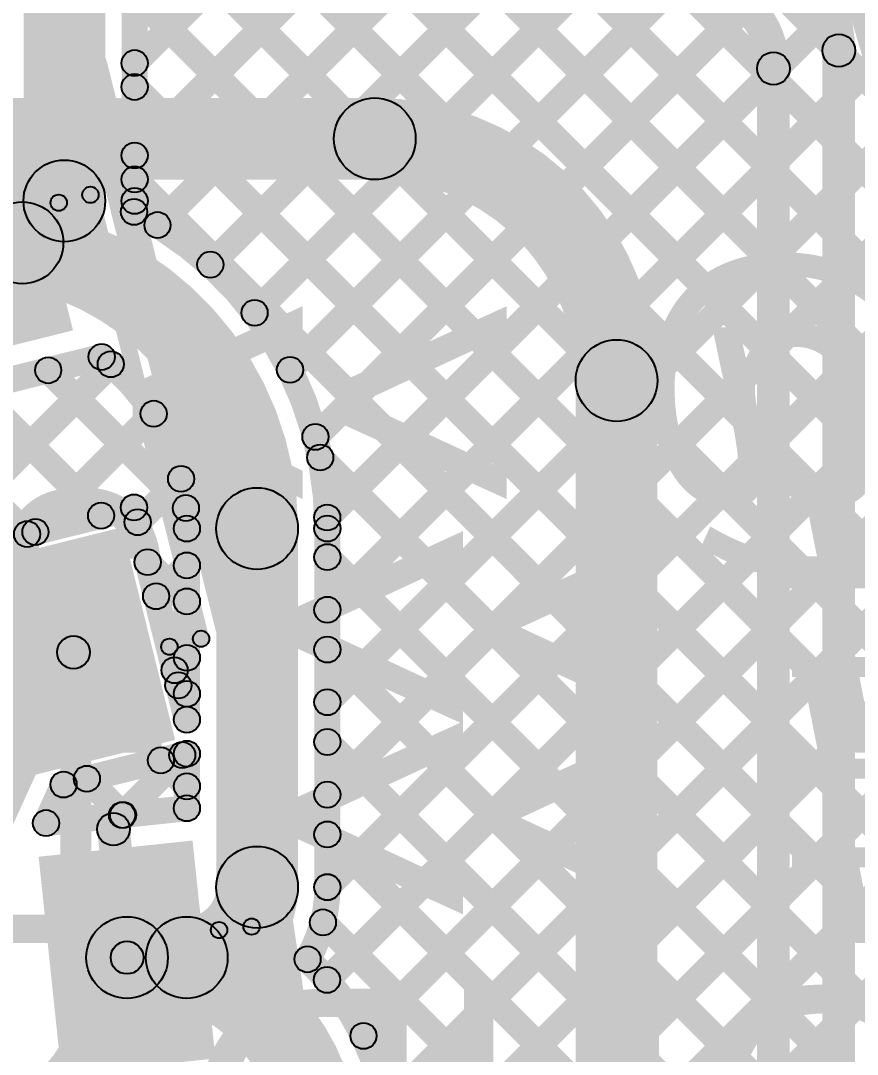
# Model space of a CAD drawing. Header units: millimetres. Extents: x -2.17 to 2.17, y -2.17 to 2.17.
# Drawn here: x 1.7396 to 1.9957, y 0.2333 to 0.5495 of the extents above; entities that cross this region are included whole.
import ezdxf

# ---------------------------------------------------------------- set-up
doc = ezdxf.new("R2010")
doc.units = ezdxf.units.MM
doc.header["$MEASUREMENT"] = 0
for name, color, linetype in [('BottomLayer', 5, 'Continuous'), ('BottomOverlay', 54, 'Continuous'), ('Mechanical2', 216, 'Continuous'), ('TopLayer', 1, 'Continuous'), ('TopOverlay', 2, 'Continuous'), ('TopPaste', 8, 'Continuous'), ('TopSolder', 216, 'Continuous')]:
    doc.layers.add(name, color=color, linetype=linetype)

# ---------------------------------------------------------------- blocks, each defined once
blk = doc.blocks.new('WS2812B_M____152')
at = {"layer": 'TopLayer'}
for points in [[(-0.09409, 0.05079), (-0.03504, 0.05079), (-0.03504, 0.01142), (-0.09409, 0.01142)], [(0.03504, 0.05079), (0.09409, 0.05079), (0.09409, 0.01142), (0.03504, 0.01142)], [(-0.09409, -0.01142), (-0.03504, -0.01142), (-0.03504, -0.05079), (-0.09409, -0.05079)], [(0.03504, -0.01142), (0.09409, -0.01142), (0.09409, -0.05079), (0.03504, -0.05079)]]:
    blk.add_hatch(color=1, dxfattribs=at).paths.add_polyline_path(points)
at = {"layer": 'TopOverlay'}
h = blk.add_hatch(color=2, dxfattribs=at)
edge = h.paths.add_edge_path()
edge.add_arc((-0.07, 0.07), 0.0025, 0, 360)
h = blk.add_hatch(color=2, dxfattribs=at)
edge = h.paths.add_edge_path()
edge.add_arc((-0.07, 0.07), 0.0025, 0, 360)
for points in [[(-0.0725, 0.07), (-0.0675, 0.07), (-0.0675, 0.06), (-0.0725, 0.06)], [(0.07, 0.0725), (0.07, 0.0675), (-0.07, 0.0675), (-0.07, 0.0725)], [(0.0675, 0.07), (0.0725, 0.07), (0.0725, 0.06), (0.0675, 0.06)], [(-0.0725, -0.06), (-0.0675, -0.06), (-0.0675, -0.07), (-0.0725, -0.07)], [(0.0675, -0.06), (0.0725, -0.06), (0.0725, -0.07), (0.0675, -0.07)], [(0.07, -0.0675), (0.07, -0.0725), (-0.07, -0.0725), (-0.07, -0.0675)]]:
    blk.add_hatch(color=2, dxfattribs=at).paths.add_polyline_path(points)
h = blk.add_hatch(color=2, dxfattribs=at)
edge = h.paths.add_edge_path()
edge.add_arc((0.07, 0.07), 0.0025, 0, 360)
h = blk.add_hatch(color=2, dxfattribs=at)
edge = h.paths.add_edge_path()
edge.add_arc((0.07, 0.07), 0.0025, 0, 360)
h = blk.add_hatch(color=2, dxfattribs=at)
edge = h.paths.add_edge_path()
edge.add_arc((-0.091, 0.061), 0.0025, 0, 360)
h = blk.add_hatch(color=2, dxfattribs=at)
edge = h.paths.add_edge_path()
edge.add_arc((-0.085, 0.061), 0.0025, 0, 360)
h = blk.add_hatch(color=2, dxfattribs=at)
edge = h.paths.add_edge_path()
edge.add_arc((-0.07, 0.06), 0.0025, 0, 360)
h = blk.add_hatch(color=2, dxfattribs=at)
edge = h.paths.add_edge_path()
edge.add_arc((0.07, 0.06), 0.0025, 0, 360)
h = blk.add_hatch(color=2, dxfattribs=at)
edge = h.paths.add_edge_path()
edge.add_arc((-0.07, -0.06), 0.0025, 0, 360)
h = blk.add_hatch(color=2, dxfattribs=at)
edge = h.paths.add_edge_path()
edge.add_arc((0.07, -0.06), 0.0025, 0, 360)
h = blk.add_hatch(color=2, dxfattribs=at)
edge = h.paths.add_edge_path()
edge.add_arc((-0.07, -0.07), 0.0025, 0, 360)
h = blk.add_hatch(color=2, dxfattribs=at)
edge = h.paths.add_edge_path()
edge.add_arc((-0.07, -0.07), 0.0025, 0, 360)
h = blk.add_hatch(color=2, dxfattribs=at)
edge = h.paths.add_edge_path()
edge.add_arc((0.07, -0.07), 0.0025, 0, 360)
h = blk.add_hatch(color=2, dxfattribs=at)
edge = h.paths.add_edge_path()
edge.add_arc((0.07, -0.07), 0.0025, 0, 360)
at = {"layer": 'TopPaste'}
for points in [[(-0.09409, 0.05079), (-0.03504, 0.05079), (-0.03504, 0.01142), (-0.09409, 0.01142)], [(0.03504, 0.05079), (0.09409, 0.05079), (0.09409, 0.01142), (0.03504, 0.01142)], [(-0.09409, -0.01142), (-0.03504, -0.01142), (-0.03504, -0.05079), (-0.09409, -0.05079)], [(0.03504, -0.01142), (0.09409, -0.01142), (0.09409, -0.05079), (0.03504, -0.05079)]]:
    blk.add_hatch(color=8, dxfattribs=at).paths.add_polyline_path(points)
at = {"layer": 'TopSolder'}
for points in [[(-0.09809, 0.05479), (-0.03104, 0.05479), (-0.03104, 0.00742), (-0.09809, 0.00742)], [(0.03104, 0.05479), (0.09809, 0.05479), (0.09809, 0.00742), (0.03104, 0.00742)], [(-0.09809, -0.00742), (-0.03104, -0.00742), (-0.03104, -0.05479), (-0.09809, -0.05479)], [(0.03104, -0.00742), (0.09809, -0.00742), (0.09809, -0.05479), (0.03104, -0.05479)]]:
    blk.add_hatch(color=216, dxfattribs=at).paths.add_polyline_path(points)
at = {"layer": 'TopOverlay', "const_width": 0.005}
blk.add_lwpolyline([(-0.085, 0.061, 1), (-0.091, 0.061, 1)], format="xyb", close=True, dxfattribs=at)
at = {"layer": 'TopOverlay'}
for centre in [(-0.07, 0.07), (-0.07, 0.07), (0.07, 0.07), (0.07, 0.07), (-0.091, 0.061), (-0.085, 0.061), (-0.07, 0.06), (0.07, 0.06), (-0.07, -0.06), (0.07, -0.06), (-0.07, -0.07), (-0.07, -0.07), (0.07, -0.07), (0.07, -0.07)]:
    blk.add_circle(centre, 0.0025, dxfattribs=at)
blk = doc.blocks.new('WS2812B_M____153')
at = {"layer": 'TopLayer'}
for points in [[(-0.09409, 0.05079), (-0.03504, 0.05079), (-0.03504, 0.01142), (-0.09409, 0.01142)], [(0.03504, 0.05079), (0.09409, 0.05079), (0.09409, 0.01142), (0.03504, 0.01142)], [(-0.09409, -0.01142), (-0.03504, -0.01142), (-0.03504, -0.05079), (-0.09409, -0.05079)], [(0.03504, -0.01142), (0.09409, -0.01142), (0.09409, -0.05079), (0.03504, -0.05079)]]:
    blk.add_hatch(color=1, dxfattribs=at).paths.add_polyline_path(points)
at = {"layer": 'TopOverlay'}
h = blk.add_hatch(color=2, dxfattribs=at)
edge = h.paths.add_edge_path()
edge.add_arc((-0.07, 0.07), 0.0025, 0, 360)
h = blk.add_hatch(color=2, dxfattribs=at)
edge = h.paths.add_edge_path()
edge.add_arc((-0.07, 0.07), 0.0025, 0, 360)
for points in [[(-0.0725, 0.07), (-0.0675, 0.07), (-0.0675, 0.06), (-0.0725, 0.06)], [(0.07, 0.0725), (0.07, 0.0675), (-0.07, 0.0675), (-0.07, 0.0725)], [(0.0675, 0.07), (0.0725, 0.07), (0.0725, 0.06), (0.0675, 0.06)], [(-0.0725, -0.06), (-0.0675, -0.06), (-0.0675, -0.07), (-0.0725, -0.07)], [(0.0675, -0.06), (0.0725, -0.06), (0.0725, -0.07), (0.0675, -0.07)], [(0.07, -0.0675), (0.07, -0.0725), (-0.07, -0.0725), (-0.07, -0.0675)]]:
    blk.add_hatch(color=2, dxfattribs=at).paths.add_polyline_path(points)
h = blk.add_hatch(color=2, dxfattribs=at)
edge = h.paths.add_edge_path()
edge.add_arc((0.07, 0.07), 0.0025, 0, 360)
h = blk.add_hatch(color=2, dxfattribs=at)
edge = h.paths.add_edge_path()
edge.add_arc((0.07, 0.07), 0.0025, 0, 360)
h = blk.add_hatch(color=2, dxfattribs=at)
edge = h.paths.add_edge_path()
edge.add_arc((-0.091, 0.061), 0.0025, 0, 360)
h = blk.add_hatch(color=2, dxfattribs=at)
edge = h.paths.add_edge_path()
edge.add_arc((-0.085, 0.061), 0.0025, 0, 360)
h = blk.add_hatch(color=2, dxfattribs=at)
edge = h.paths.add_edge_path()
edge.add_arc((-0.07, 0.06), 0.0025, 0, 360)
h = blk.add_hatch(color=2, dxfattribs=at)
edge = h.paths.add_edge_path()
edge.add_arc((0.07, 0.06), 0.0025, 0, 360)
h = blk.add_hatch(color=2, dxfattribs=at)
edge = h.paths.add_edge_path()
edge.add_arc((-0.07, -0.06), 0.0025, 0, 360)
h = blk.add_hatch(color=2, dxfattribs=at)
edge = h.paths.add_edge_path()
edge.add_arc((0.07, -0.06), 0.0025, 0, 360)
h = blk.add_hatch(color=2, dxfattribs=at)
edge = h.paths.add_edge_path()
edge.add_arc((-0.07, -0.07), 0.0025, 0, 360)
h = blk.add_hatch(color=2, dxfattribs=at)
edge = h.paths.add_edge_path()
edge.add_arc((-0.07, -0.07), 0.0025, 0, 360)
h = blk.add_hatch(color=2, dxfattribs=at)
edge = h.paths.add_edge_path()
edge.add_arc((0.07, -0.07), 0.0025, 0, 360)
h = blk.add_hatch(color=2, dxfattribs=at)
edge = h.paths.add_edge_path()
edge.add_arc((0.07, -0.07), 0.0025, 0, 360)
at = {"layer": 'TopPaste'}
for points in [[(-0.09409, 0.05079), (-0.03504, 0.05079), (-0.03504, 0.01142), (-0.09409, 0.01142)], [(0.03504, 0.05079), (0.09409, 0.05079), (0.09409, 0.01142), (0.03504, 0.01142)], [(-0.09409, -0.01142), (-0.03504, -0.01142), (-0.03504, -0.05079), (-0.09409, -0.05079)], [(0.03504, -0.01142), (0.09409, -0.01142), (0.09409, -0.05079), (0.03504, -0.05079)]]:
    blk.add_hatch(color=8, dxfattribs=at).paths.add_polyline_path(points)
at = {"layer": 'TopSolder'}
for points in [[(-0.09809, 0.05479), (-0.03104, 0.05479), (-0.03104, 0.00742), (-0.09809, 0.00742)], [(0.03104, 0.05479), (0.09809, 0.05479), (0.09809, 0.00742), (0.03104, 0.00742)], [(-0.09809, -0.00742), (-0.03104, -0.00742), (-0.03104, -0.05479), (-0.09809, -0.05479)], [(0.03104, -0.00742), (0.09809, -0.00742), (0.09809, -0.05479), (0.03104, -0.05479)]]:
    blk.add_hatch(color=216, dxfattribs=at).paths.add_polyline_path(points)
at = {"layer": 'TopOverlay', "const_width": 0.005}
blk.add_lwpolyline([(-0.085, 0.061, 1), (-0.091, 0.061, 1)], format="xyb", close=True, dxfattribs=at)
at = {"layer": 'TopOverlay'}
for centre in [(-0.07, 0.07), (-0.07, 0.07), (0.07, 0.07), (0.07, 0.07), (-0.091, 0.061), (-0.085, 0.061), (-0.07, 0.06), (0.07, 0.06), (-0.07, -0.06), (0.07, -0.06), (-0.07, -0.07), (-0.07, -0.07), (0.07, -0.07), (0.07, -0.07)]:
    blk.add_circle(centre, 0.0025, dxfattribs=at)
blk = doc.blocks.new('WS2812B_M____154')
at = {"layer": 'TopLayer'}
for points in [[(-0.09409, 0.05079), (-0.03504, 0.05079), (-0.03504, 0.01142), (-0.09409, 0.01142)], [(0.03504, 0.05079), (0.09409, 0.05079), (0.09409, 0.01142), (0.03504, 0.01142)], [(-0.09409, -0.01142), (-0.03504, -0.01142), (-0.03504, -0.05079), (-0.09409, -0.05079)], [(0.03504, -0.01142), (0.09409, -0.01142), (0.09409, -0.05079), (0.03504, -0.05079)]]:
    blk.add_hatch(color=1, dxfattribs=at).paths.add_polyline_path(points)
at = {"layer": 'TopOverlay'}
h = blk.add_hatch(color=2, dxfattribs=at)
edge = h.paths.add_edge_path()
edge.add_arc((-0.07, 0.07), 0.0025, 0, 360)
h = blk.add_hatch(color=2, dxfattribs=at)
edge = h.paths.add_edge_path()
edge.add_arc((-0.07, 0.07), 0.0025, 0, 360)
for points in [[(-0.0725, 0.07), (-0.0675, 0.07), (-0.0675, 0.06), (-0.0725, 0.06)], [(0.07, 0.0725), (0.07, 0.0675), (-0.07, 0.0675), (-0.07, 0.0725)], [(0.0675, 0.07), (0.0725, 0.07), (0.0725, 0.06), (0.0675, 0.06)], [(-0.0725, -0.06), (-0.0675, -0.06), (-0.0675, -0.07), (-0.0725, -0.07)], [(0.0675, -0.06), (0.0725, -0.06), (0.0725, -0.07), (0.0675, -0.07)], [(0.07, -0.0675), (0.07, -0.0725), (-0.07, -0.0725), (-0.07, -0.0675)]]:
    blk.add_hatch(color=2, dxfattribs=at).paths.add_polyline_path(points)
h = blk.add_hatch(color=2, dxfattribs=at)
edge = h.paths.add_edge_path()
edge.add_arc((0.07, 0.07), 0.0025, 0, 360)
h = blk.add_hatch(color=2, dxfattribs=at)
edge = h.paths.add_edge_path()
edge.add_arc((0.07, 0.07), 0.0025, 0, 360)
h = blk.add_hatch(color=2, dxfattribs=at)
edge = h.paths.add_edge_path()
edge.add_arc((-0.091, 0.061), 0.0025, 0, 360)
h = blk.add_hatch(color=2, dxfattribs=at)
edge = h.paths.add_edge_path()
edge.add_arc((-0.085, 0.061), 0.0025, 0, 360)
h = blk.add_hatch(color=2, dxfattribs=at)
edge = h.paths.add_edge_path()
edge.add_arc((-0.07, 0.06), 0.0025, 0, 360)
h = blk.add_hatch(color=2, dxfattribs=at)
edge = h.paths.add_edge_path()
edge.add_arc((0.07, 0.06), 0.0025, 0, 360)
h = blk.add_hatch(color=2, dxfattribs=at)
edge = h.paths.add_edge_path()
edge.add_arc((-0.07, -0.06), 0.0025, 0, 360)
h = blk.add_hatch(color=2, dxfattribs=at)
edge = h.paths.add_edge_path()
edge.add_arc((0.07, -0.06), 0.0025, 0, 360)
h = blk.add_hatch(color=2, dxfattribs=at)
edge = h.paths.add_edge_path()
edge.add_arc((-0.07, -0.07), 0.0025, 0, 360)
h = blk.add_hatch(color=2, dxfattribs=at)
edge = h.paths.add_edge_path()
edge.add_arc((-0.07, -0.07), 0.0025, 0, 360)
h = blk.add_hatch(color=2, dxfattribs=at)
edge = h.paths.add_edge_path()
edge.add_arc((0.07, -0.07), 0.0025, 0, 360)
h = blk.add_hatch(color=2, dxfattribs=at)
edge = h.paths.add_edge_path()
edge.add_arc((0.07, -0.07), 0.0025, 0, 360)
at = {"layer": 'TopPaste'}
for points in [[(-0.09409, 0.05079), (-0.03504, 0.05079), (-0.03504, 0.01142), (-0.09409, 0.01142)], [(0.03504, 0.05079), (0.09409, 0.05079), (0.09409, 0.01142), (0.03504, 0.01142)], [(-0.09409, -0.01142), (-0.03504, -0.01142), (-0.03504, -0.05079), (-0.09409, -0.05079)], [(0.03504, -0.01142), (0.09409, -0.01142), (0.09409, -0.05079), (0.03504, -0.05079)]]:
    blk.add_hatch(color=8, dxfattribs=at).paths.add_polyline_path(points)
at = {"layer": 'TopSolder'}
for points in [[(-0.09809, 0.05479), (-0.03104, 0.05479), (-0.03104, 0.00742), (-0.09809, 0.00742)], [(0.03104, 0.05479), (0.09809, 0.05479), (0.09809, 0.00742), (0.03104, 0.00742)], [(-0.09809, -0.00742), (-0.03104, -0.00742), (-0.03104, -0.05479), (-0.09809, -0.05479)], [(0.03104, -0.00742), (0.09809, -0.00742), (0.09809, -0.05479), (0.03104, -0.05479)]]:
    blk.add_hatch(color=216, dxfattribs=at).paths.add_polyline_path(points)
at = {"layer": 'TopOverlay', "const_width": 0.005}
blk.add_lwpolyline([(-0.085, 0.061, 1), (-0.091, 0.061, 1)], format="xyb", close=True, dxfattribs=at)
at = {"layer": 'TopOverlay'}
for centre in [(-0.07, 0.07), (-0.07, 0.07), (0.07, 0.07), (0.07, 0.07), (-0.091, 0.061), (-0.085, 0.061), (-0.07, 0.06), (0.07, 0.06), (-0.07, -0.06), (0.07, -0.06), (-0.07, -0.07), (-0.07, -0.07), (0.07, -0.07), (0.07, -0.07)]:
    blk.add_circle(centre, 0.0025, dxfattribs=at)

msp = doc.modelspace()

# ---------------------------------------------------------------- hatches: boundary and pattern name
at = {"layer": 'BottomLayer'}
h = msp.add_hatch(color=5, dxfattribs=at)
edge = h.paths.add_edge_path()
edge.add_arc((1.99, 0.54039), 0.005, 0, 360)
h = msp.add_hatch(color=5, dxfattribs=at)
edge = h.paths.add_edge_path()
edge.add_arc((1.99, 0.54039), 0.005, 0, 360)
h = msp.add_hatch(color=5, dxfattribs=at)
edge = h.paths.add_edge_path()
edge.add_arc((1.97, 0.5349), 0.005, 0, 360)
h = msp.add_hatch(color=5, dxfattribs=at)
edge = h.paths.add_edge_path()
edge.add_arc((1.97, 0.5349), 0.005, 0, 360)
for points in [[(1.995, 0.01639), (1.985, 0.01639), (1.985, 0.54039), (1.995, 0.54039)], [(1.975, -0.06661), (1.965, -0.06661), (1.965, 0.5349), (1.975, 0.5349)], [(0.788, 0.50089), (0.788, 0.52589), (1.848, 0.52589), (1.848, 0.50089)], [(1.9345, -0.09761), (1.9095, -0.09761), (1.9095, 0.43939), (1.9345, 0.43939)]]:
    msp.add_hatch(color=5, dxfattribs=at).paths.add_polyline_path(points)
h = msp.add_hatch(color=5, dxfattribs=at)
edge = h.paths.add_edge_path()
edge.add_arc((1.848, 0.51339), 0.0125, 0, 360)
h = msp.add_hatch(color=5, dxfattribs=at)
edge = h.paths.add_edge_path()
edge.add_arc((1.848, 0.51339), 0.0125, 0, 360)
h = msp.add_hatch(color=5, dxfattribs=at)
edge = h.paths.add_edge_path()
edge.add_arc((1.922, 0.43939), 0.0125, 0, 360)
h = msp.add_hatch(color=5, dxfattribs=at)
edge = h.paths.add_edge_path()
edge.add_arc((1.922, 0.43939), 0.0125, 0, 360)
at = {"layer": 'TopLayer'}
for points in [[(1.66881, 0.85556), (1.67447, 0.86122), (2.00838, 0.5273), (2.00272, 0.52165)], [(1.69248, 0.80361), (1.69813, 0.80926), (2.0203, 0.4871), (2.01464, 0.48144)], [(1.69467, 0.77313), (1.70033, 0.77878), (2.02851, 0.4506), (2.02285, 0.44495)], [(1.69467, 0.74484), (1.70033, 0.7505), (2.03444, 0.41639), (2.02878, 0.41073)], [(1.69467, 0.71656), (1.70033, 0.72222), (2.04037, 0.38217), (2.03472, 0.37651)], [(1.77733, 0.53373), (1.77167, 0.53939), (1.94117, 0.70889), (1.94683, 0.70323)], [(1.77733, 0.50545), (1.77167, 0.5111), (1.94947, 0.6889), (1.95512, 0.68324)], [(1.78433, 0.48417), (1.77868, 0.48982), (1.95776, 0.66891), (1.96342, 0.66325)], [(1.8005, 0.47205), (1.79485, 0.47771), (1.96605, 0.64892), (1.97171, 0.64326)], [(1.96717, 0.63984), (1.97483, 0.64212), (2.02583, 0.47014), (2.01817, 0.46786)], [(1.81405, 0.45731), (1.80839, 0.46297), (1.97299, 0.62757), (1.97865, 0.62191)], [(1.76846, 0.61449), (1.77411, 0.62015), (2.0463, 0.34795), (2.04065, 0.3423)], [(1.8249, 0.43988), (1.81924, 0.44553), (1.97946, 0.60575), (1.98511, 0.60009)], [(1.7655, 0.49439), (1.7405, 0.49439), (1.7405, 0.58988), (1.7655, 0.58988)], [(1.7785, 0.49439), (1.7705, 0.49439), (1.7705, 0.58988), (1.7785, 0.58988)], [(1.77167, 0.58299), (1.77733, 0.58865), (2.05224, 0.31374), (2.04658, 0.30808)], [(1.83265, 0.41935), (1.827, 0.42501), (1.98593, 0.58394), (1.99158, 0.57828)], [(1.77167, 0.55471), (1.77733, 0.56036), (2.05761, 0.28008), (2.05195, 0.27442)], [(1.83628, 0.39469), (1.83062, 0.40034), (1.9924, 0.56212), (1.99805, 0.55646)], [(1.83633, 0.36645), (1.83067, 0.37211), (1.99887, 0.54031), (2.00452, 0.53465)], [(1.77167, 0.52642), (1.77733, 0.53208), (2.05662, 0.25278), (2.05097, 0.24713)], [(1.83633, 0.33817), (1.83067, 0.34383), (2.00533, 0.51849), (2.01099, 0.51283)], [(1.77167, 0.49814), (1.77733, 0.50379), (2.04071, 0.24041), (2.03505, 0.23476)], [(1.83633, 0.30989), (1.83067, 0.31554), (2.0118, 0.49668), (2.01746, 0.49102)], [(1.72456, 0.46906), (1.72456, 0.49406), (1.74017, 0.49406), (1.74017, 0.46906)], [(1.83633, 0.2816), (1.83067, 0.28726), (2.01827, 0.47486), (2.02393, 0.4692)], [(1.70337, 0.4273), (1.70144, 0.43506), (1.76346, 0.45052), (1.7654, 0.44276)], [(1.83622, 0.25321), (1.83056, 0.25887), (2.02277, 0.45107), (2.02843, 0.44542)], [(1.7093, 0.38084), (1.70364, 0.3865), (1.76438, 0.44724), (1.77004, 0.44158)], [(1.74522, 0.43973), (1.75088, 0.44539), (1.79303, 0.40324), (1.78737, 0.39759)], [(1.72258, 0.43409), (1.72824, 0.43974), (1.76708, 0.40091), (1.76142, 0.39525)], [(1.69994, 0.42844), (1.7056, 0.4341), (1.74444, 0.39526), (1.73878, 0.38961)], [(1.74697, 0.39024), (1.74132, 0.3959), (1.77752, 0.4321), (1.78318, 0.42644)], [(1.84737, 0.23607), (1.84171, 0.24173), (2.02695, 0.42697), (2.03261, 0.42131)], [(1.82848, 0.41305), (1.83413, 0.4187), (2.02612, 0.22672), (2.02046, 0.22106)], [(1.77827, 0.39324), (1.77261, 0.3989), (1.78589, 0.41218), (1.79155, 0.40652)], [(1.71961, 0.38283), (1.71768, 0.39059), (1.77334, 0.40447), (1.77528, 0.39671)], [(1.8542, 0.21462), (1.84854, 0.22028), (2.03113, 0.40286), (2.03679, 0.39721)], [(1.77043, 0.39962), (1.77819, 0.40156), (1.79438, 0.33663), (1.78662, 0.33469)], [(1.7945, 0.33566), (1.7865, 0.33566), (1.7865, 0.39412), (1.7945, 0.39412)], [(1.8245, 0.28439), (1.7995, 0.28439), (1.7995, 0.39412), (1.8245, 0.39412)], [(1.8375, 0.28439), (1.8295, 0.28439), (1.8295, 0.39412), (1.8375, 0.39412)], [(1.77566, 0.38101), (1.78131, 0.38667), (1.79333, 0.37466), (1.78767, 0.369)], [(1.83067, 0.38257), (1.83633, 0.38823), (1.99819, 0.22636), (1.99254, 0.2207)], [(1.78391, 0.3706), (1.77825, 0.37626), (1.78767, 0.38568), (1.79333, 0.38002)], [(1.85533, 0.18746), (1.84967, 0.19312), (2.03531, 0.37876), (2.04096, 0.3731)], [(1.71487, 0.25428), (1.70577, 0.25842), (1.75125, 0.35834), (1.76035, 0.35419)], [(1.78955, 0.34797), (1.7839, 0.35362), (1.78767, 0.3574), (1.79333, 0.35174)], [(1.83067, 0.35428), (1.83633, 0.35994), (1.97648, 0.21979), (1.97082, 0.21414)], [(1.85533, 0.15918), (1.84967, 0.16484), (2.03949, 0.35465), (2.04514, 0.349)], [(1.78505, 0.34333), (1.79071, 0.34899), (1.79333, 0.34637), (1.78767, 0.34072)], [(1.75373, 0.31192), (1.75179, 0.31968), (1.78953, 0.32909), (1.79147, 0.32133)], [(1.83067, 0.326), (1.83633, 0.33166), (1.96032, 0.20766), (1.95467, 0.20201)], [(1.85533, 0.1309), (1.84967, 0.13655), (2.04367, 0.33055), (2.04932, 0.32489)], [(1.77351, 0.30363), (1.76785, 0.30929), (1.78624, 0.32768), (1.7919, 0.32202)], [(1.77971, 0.3204), (1.78536, 0.32605), (1.79333, 0.31809), (1.78767, 0.31243)], [(1.7945, 0.30855), (1.7865, 0.30855), (1.7865, 0.32521), (1.7945, 0.32521)], [(1.75707, 0.31475), (1.76272, 0.32041), (1.77381, 0.30932), (1.76815, 0.30367)], [(1.75104, 0.30236), (1.74376, 0.30567), (1.74912, 0.31746), (1.7564, 0.31414)], [(1.74782, 0.30004), (1.74698, 0.30799), (1.79008, 0.31252), (1.79092, 0.30457)], [(1.85533, 0.10261), (1.84967, 0.10827), (2.04784, 0.30644), (2.0535, 0.30079)], [(1.76308, 0.30164), (1.77302, 0.30269), (1.77716, 0.26338), (1.76721, 0.26233)], [(1.83067, 0.29772), (1.83633, 0.30337), (1.9489, 0.1908), (1.94324, 0.18514)], [(1.77218, 0.25035), (1.77218, 0.27535), (1.79046, 0.27535), (1.79046, 0.25035)], [(1.8293, 0.2708), (1.83496, 0.27646), (1.94339, 0.16802), (1.93774, 0.16237)], [(1.76721, 0.26233), (1.77716, 0.26338), (1.78129, 0.22407), (1.77134, 0.22302)]]:
    msp.add_hatch(color=1, dxfattribs=at).paths.add_polyline_path(points)
h = msp.add_hatch(color=1, dxfattribs=at)
edge = h.paths.add_edge_path()
edge.add_arc((1.7745, 0.53656), 0.004, 0, 360)
h = msp.add_hatch(color=1, dxfattribs=at)
edge = h.paths.add_edge_path()
edge.add_arc((1.7745, 0.52925), 0.004, 0, 360)
h = msp.add_hatch(color=1, dxfattribs=at)
edge = h.paths.add_edge_path()
edge.add_arc((1.7745, 0.50827), 0.004, 0, 360)
h = msp.add_hatch(color=1, dxfattribs=at)
edge = h.paths.add_edge_path()
edge.add_arc((1.753, 0.49439), 0.0125, 0, 360)
h = msp.add_hatch(color=1, dxfattribs=at)
edge = h.paths.add_edge_path()
edge.add_arc((1.753, 0.49439), 0.0125, 0, 360)
h = msp.add_hatch(color=1, dxfattribs=at)
edge = h.paths.add_edge_path()
edge.add_arc((1.7745, 0.50097), 0.004, 0, 360)
h = msp.add_hatch(color=1, dxfattribs=at)
edge = h.paths.add_edge_path()
edge.add_arc((1.7745, 0.49439), 0.004, 0, 360)
h = msp.add_hatch(color=1, dxfattribs=at)
edge = h.paths.add_edge_path()
edge.add_arc((1.7745, 0.49439), 0.004, 0, 360)
h = msp.add_hatch(color=1, dxfattribs=at)
edge = h.paths.add_edge_path()
edge.add_arc((1.74017, 0.48156), 0.0125, 0, 360)
h = msp.add_hatch(color=1, dxfattribs=at)
edge = h.paths.add_edge_path()
edge.add_arc((1.74017, 0.48156), 0.0125, 0, 360)
h = msp.add_hatch(color=1, dxfattribs=at)
edge = h.paths.add_edge_path()
edge.add_arc((1.77433, 0.49103), 0.004, 0, 360)
h = msp.add_hatch(color=1, dxfattribs=at)
edge = h.paths.add_edge_path()
edge.add_arc((1.77433, 0.49103), 0.004, 0, 360)
h = msp.add_hatch(color=1, dxfattribs=at)
edge = h.paths.add_edge_path()
edge.add_arc((1.7815, 0.48699), 0.004, 0, 360)
h = msp.add_hatch(color=1, dxfattribs=at)
edge = h.paths.add_edge_path()
edge.add_arc((1.79768, 0.47488), 0.004, 0, 360)
h = msp.add_hatch(color=1, dxfattribs=at)
edge = h.paths.add_edge_path()
edge.add_arc((1.81122, 0.46014), 0.004, 0, 360)
h = msp.add_hatch(color=1, dxfattribs=at)
edge = h.paths.add_edge_path()
edge.add_arc((1.76443, 0.44664), 0.004, 0, 360)
h = msp.add_hatch(color=1, dxfattribs=at)
edge = h.paths.add_edge_path()
edge.add_arc((1.76443, 0.44664), 0.004, 0, 360)
h = msp.add_hatch(color=1, dxfattribs=at)
edge = h.paths.add_edge_path()
edge.add_arc((1.74805, 0.44256), 0.004, 0, 360)
h = msp.add_hatch(color=1, dxfattribs=at)
edge = h.paths.add_edge_path()
edge.add_arc((1.76721, 0.44441), 0.004, 0, 360)
h = msp.add_hatch(color=1, dxfattribs=at)
edge = h.paths.add_edge_path()
edge.add_arc((1.82207, 0.4427), 0.004, 0, 360)
h = msp.add_hatch(color=1, dxfattribs=at)
edge = h.paths.add_edge_path()
edge.add_arc((1.78035, 0.42927), 0.004, 0, 360)
h = msp.add_hatch(color=1, dxfattribs=at)
edge = h.paths.add_edge_path()
edge.add_arc((1.82983, 0.42218), 0.004, 0, 360)
h = msp.add_hatch(color=1, dxfattribs=at)
edge = h.paths.add_edge_path()
edge.add_arc((1.83131, 0.41588), 0.004, 0, 360)
h = msp.add_hatch(color=1, dxfattribs=at)
edge = h.paths.add_edge_path()
edge.add_arc((1.78872, 0.40935), 0.004, 0, 360)
h = msp.add_hatch(color=1, dxfattribs=at)
edge = h.paths.add_edge_path()
edge.add_arc((1.812, 0.39412), 0.0125, 0, 360)
h = msp.add_hatch(color=1, dxfattribs=at)
edge = h.paths.add_edge_path()
edge.add_arc((1.812, 0.39412), 0.0125, 0, 360)
h = msp.add_hatch(color=1, dxfattribs=at)
edge = h.paths.add_edge_path()
edge.add_arc((1.76425, 0.39808), 0.004, 0, 360)
h = msp.add_hatch(color=1, dxfattribs=at)
edge = h.paths.add_edge_path()
edge.add_arc((1.77431, 0.40059), 0.004, 0, 360)
h = msp.add_hatch(color=1, dxfattribs=at)
edge = h.paths.add_edge_path()
edge.add_arc((1.77431, 0.40059), 0.004, 0, 360)
h = msp.add_hatch(color=1, dxfattribs=at)
edge = h.paths.add_edge_path()
edge.add_arc((1.7902, 0.40041), 0.004, 0, 360)
h = msp.add_hatch(color=1, dxfattribs=at)
edge = h.paths.add_edge_path()
edge.add_arc((1.77544, 0.39607), 0.004, 0, 360)
h = msp.add_hatch(color=1, dxfattribs=at)
edge = h.paths.add_edge_path()
edge.add_arc((1.83345, 0.39751), 0.004, 0, 360)
h = msp.add_hatch(color=1, dxfattribs=at)
edge = h.paths.add_edge_path()
edge.add_arc((1.74161, 0.39243), 0.004, 0, 360)
h = msp.add_hatch(color=1, dxfattribs=at)
edge = h.paths.add_edge_path()
edge.add_arc((1.74415, 0.39307), 0.004, 0, 360)
h = msp.add_hatch(color=1, dxfattribs=at)
edge = h.paths.add_edge_path()
edge.add_arc((1.7905, 0.39412), 0.004, 0, 360)
h = msp.add_hatch(color=1, dxfattribs=at)
edge = h.paths.add_edge_path()
edge.add_arc((1.7905, 0.39412), 0.004, 0, 360)
h = msp.add_hatch(color=1, dxfattribs=at)
edge = h.paths.add_edge_path()
edge.add_arc((1.8335, 0.39412), 0.004, 0, 360)
h = msp.add_hatch(color=1, dxfattribs=at)
edge = h.paths.add_edge_path()
edge.add_arc((1.8335, 0.39412), 0.004, 0, 360)
h = msp.add_hatch(color=1, dxfattribs=at)
edge = h.paths.add_edge_path()
edge.add_arc((1.8335, 0.3854), 0.004, 0, 360)
h = msp.add_hatch(color=1, dxfattribs=at)
edge = h.paths.add_edge_path()
edge.add_arc((1.77849, 0.38384), 0.004, 0, 360)
h = msp.add_hatch(color=1, dxfattribs=at)
edge = h.paths.add_edge_path()
edge.add_arc((1.7905, 0.38285), 0.004, 0, 360)
h = msp.add_hatch(color=1, dxfattribs=at)
edge = h.paths.add_edge_path()
edge.add_arc((1.78108, 0.37343), 0.004, 0, 360)
h = msp.add_hatch(color=1, dxfattribs=at)
edge = h.paths.add_edge_path()
edge.add_arc((1.7905, 0.37183), 0.004, 0, 360)
h = msp.add_hatch(color=1, dxfattribs=at)
edge = h.paths.add_edge_path()
edge.add_arc((1.8335, 0.36928), 0.004, 0, 360)
h = msp.add_hatch(color=1, dxfattribs=at)
edge = h.paths.add_edge_path()
edge.add_arc((1.7558, 0.35626), 0.005, 0, 360)
h = msp.add_hatch(color=1, dxfattribs=at)
edge = h.paths.add_edge_path()
edge.add_arc((1.8335, 0.35711), 0.004, 0, 360)
h = msp.add_hatch(color=1, dxfattribs=at)
edge = h.paths.add_edge_path()
edge.add_arc((1.7905, 0.35457), 0.004, 0, 360)
h = msp.add_hatch(color=1, dxfattribs=at)
edge = h.paths.add_edge_path()
edge.add_arc((1.78673, 0.35079), 0.004, 0, 360)
h = msp.add_hatch(color=1, dxfattribs=at)
edge = h.paths.add_edge_path()
edge.add_arc((1.78788, 0.34616), 0.004, 0, 360)
h = msp.add_hatch(color=1, dxfattribs=at)
edge = h.paths.add_edge_path()
edge.add_arc((1.7905, 0.34354), 0.004, 0, 360)
h = msp.add_hatch(color=1, dxfattribs=at)
edge = h.paths.add_edge_path()
edge.add_arc((1.8335, 0.341), 0.004, 0, 360)
h = msp.add_hatch(color=1, dxfattribs=at)
edge = h.paths.add_edge_path()
edge.add_arc((1.7905, 0.33566), 0.004, 0, 360)
h = msp.add_hatch(color=1, dxfattribs=at)
edge = h.paths.add_edge_path()
edge.add_arc((1.7905, 0.33566), 0.004, 0, 360)
h = msp.add_hatch(color=1, dxfattribs=at)
edge = h.paths.add_edge_path()
edge.add_arc((1.8335, 0.32883), 0.004, 0, 360)
h = msp.add_hatch(color=1, dxfattribs=at)
edge = h.paths.add_edge_path()
edge.add_arc((1.7905, 0.32521), 0.004, 0, 360)
h = msp.add_hatch(color=1, dxfattribs=at)
edge = h.paths.add_edge_path()
edge.add_arc((1.7905, 0.32521), 0.004, 0, 360)
h = msp.add_hatch(color=1, dxfattribs=at)
edge = h.paths.add_edge_path()
edge.add_arc((1.78254, 0.32322), 0.004, 0, 360)
h = msp.add_hatch(color=1, dxfattribs=at)
edge = h.paths.add_edge_path()
edge.add_arc((1.78907, 0.32485), 0.004, 0, 360)
h = msp.add_hatch(color=1, dxfattribs=at)
edge = h.paths.add_edge_path()
edge.add_arc((1.75276, 0.3158), 0.004, 0, 360)
h = msp.add_hatch(color=1, dxfattribs=at)
edge = h.paths.add_edge_path()
edge.add_arc((1.75276, 0.3158), 0.004, 0, 360)
h = msp.add_hatch(color=1, dxfattribs=at)
edge = h.paths.add_edge_path()
edge.add_arc((1.7599, 0.31758), 0.004, 0, 360)
h = msp.add_hatch(color=1, dxfattribs=at)
edge = h.paths.add_edge_path()
edge.add_arc((1.7905, 0.31526), 0.004, 0, 360)
h = msp.add_hatch(color=1, dxfattribs=at)
edge = h.paths.add_edge_path()
edge.add_arc((1.8335, 0.31271), 0.004, 0, 360)
h = msp.add_hatch(color=1, dxfattribs=at)
edge = h.paths.add_edge_path()
edge.add_arc((1.77068, 0.30646), 0.004, 0, 360)
h = msp.add_hatch(color=1, dxfattribs=at)
edge = h.paths.add_edge_path()
edge.add_arc((1.77098, 0.30649), 0.004, 0, 360)
h = msp.add_hatch(color=1, dxfattribs=at)
edge = h.paths.add_edge_path()
edge.add_arc((1.7905, 0.30855), 0.004, 0, 360)
h = msp.add_hatch(color=1, dxfattribs=at)
edge = h.paths.add_edge_path()
edge.add_arc((1.7905, 0.30855), 0.004, 0, 360)
h = msp.add_hatch(color=1, dxfattribs=at)
edge = h.paths.add_edge_path()
edge.add_arc((1.7474, 0.30402), 0.004, 0, 360)
h = msp.add_hatch(color=1, dxfattribs=at)
edge = h.paths.add_edge_path()
edge.add_arc((1.7474, 0.30402), 0.004, 0, 360)
h = msp.add_hatch(color=1, dxfattribs=at)
edge = h.paths.add_edge_path()
edge.add_arc((1.76805, 0.30216), 0.005, 0, 360)
h = msp.add_hatch(color=1, dxfattribs=at)
edge = h.paths.add_edge_path()
edge.add_arc((1.8335, 0.30054), 0.004, 0, 360)
h = msp.add_hatch(color=1, dxfattribs=at)
edge = h.paths.add_edge_path()
edge.add_arc((1.812, 0.28439), 0.0125, 0, 360)
h = msp.add_hatch(color=1, dxfattribs=at)
edge = h.paths.add_edge_path()
edge.add_arc((1.812, 0.28439), 0.0125, 0, 360)
h = msp.add_hatch(color=1, dxfattribs=at)
edge = h.paths.add_edge_path()
edge.add_arc((1.8335, 0.28443), 0.004, 0, 360)
h = msp.add_hatch(color=1, dxfattribs=at)
edge = h.paths.add_edge_path()
edge.add_arc((1.8335, 0.28439), 0.004, 0, 360)
h = msp.add_hatch(color=1, dxfattribs=at)
edge = h.paths.add_edge_path()
edge.add_arc((1.8335, 0.28439), 0.004, 0, 360)
h = msp.add_hatch(color=1, dxfattribs=at)
edge = h.paths.add_edge_path()
edge.add_arc((1.77218, 0.26285), 0.0125, 0, 360)
h = msp.add_hatch(color=1, dxfattribs=at)
edge = h.paths.add_edge_path()
edge.add_arc((1.77218, 0.26285), 0.0125, 0, 360)
h = msp.add_hatch(color=1, dxfattribs=at)
edge = h.paths.add_edge_path()
edge.add_arc((1.77218, 0.26285), 0.0125, 0, 360)
h = msp.add_hatch(color=1, dxfattribs=at)
edge = h.paths.add_edge_path()
edge.add_arc((1.79046, 0.26285), 0.0125, 0, 360)
h = msp.add_hatch(color=1, dxfattribs=at)
edge = h.paths.add_edge_path()
edge.add_arc((1.79046, 0.26285), 0.0125, 0, 360)
h = msp.add_hatch(color=1, dxfattribs=at)
edge = h.paths.add_edge_path()
edge.add_arc((1.83213, 0.27363), 0.004, 0, 360)
h = msp.add_hatch(color=1, dxfattribs=at)
edge = h.paths.add_edge_path()
edge.add_arc((1.77218, 0.26285), 0.005, 0, 360)
h = msp.add_hatch(color=1, dxfattribs=at)
edge = h.paths.add_edge_path()
edge.add_arc((1.77218, 0.26285), 0.005, 0, 360)
h = msp.add_hatch(color=1, dxfattribs=at)
edge = h.paths.add_edge_path()
edge.add_arc((1.82742, 0.26234), 0.004, 0, 360)
h = msp.add_hatch(color=1, dxfattribs=at)
edge = h.paths.add_edge_path()
edge.add_arc((1.82742, 0.26234), 0.004, 0, 360)
h = msp.add_hatch(color=1, dxfattribs=at)
edge = h.paths.add_edge_path()
edge.add_arc((1.83339, 0.25604), 0.004, 0, 360)
h = msp.add_hatch(color=1, dxfattribs=at)
edge = h.paths.add_edge_path()
edge.add_arc((1.84454, 0.2389), 0.004, 0, 360)

# ---------------------------------------------------------------- linework, layer by layer
at = {"layer": 'BottomLayer'}
for points, const_width in [([(1.953, 0.59139, -0.414214), (2.004, 0.54039)], 0.008), ([(1.953, 0.57739, -0.414214), (1.99, 0.54039)], 0.01), ([(1.94351, 0.56139, -0.414214), (1.97, 0.5349)], 0.01), ([(1.848, 0.51339, -0.414214), (1.922, 0.43939)], 0.025)]:
    msp.add_lwpolyline(points, format="xyb", dxfattribs=dict(at, const_width=const_width))
for centre, radius in [((1.99, 0.54039), 0.005), ((1.99, 0.54039), 0.005), ((1.97, 0.5349), 0.005), ((1.97, 0.5349), 0.005), ((1.848, 0.51339), 0.0125), ((1.848, 0.51339), 0.0125), ((1.922, 0.43939), 0.0125), ((1.922, 0.43939), 0.0125)]:
    msp.add_circle(centre, radius, dxfattribs=at)
at = {"layer": 'Mechanical2', "const_width": 0.01}
for points in [[(2.16535, 0.001, 1), (-2.16535, 0.001, 1)], [(2.08135, -0.01, 1), (-2.04935, -0.01, 1)], [(1.84055, 0.001, 1), (-1.84055, 0.001, 1)]]:
    msp.add_lwpolyline(points, format="xyb", close=True, dxfattribs=at)
at = {"layer": 'TopLayer'}
for points, const_width in [([(1.753, 0.49439, -0.414214), (1.74017, 0.48156)], 0.025), ([(1.7745, 0.49439, -0.024539), (1.77433, 0.49103)], 0.008), ([(1.72456, 0.48156, -0.414214), (1.812, 0.39412)], 0.025), ([(1.77433, 0.49103, -0.281144), (1.8335, 0.39412)], 0.008), ([(1.76443, 0.44664, -0.234534), (1.7905, 0.39412)], 0.008), ([(1.812, 0.28439, -0.414214), (1.79046, 0.26285)], 0.025), ([(1.8335, 0.28439, -0.135291), (1.82742, 0.26234)], 0.008), ([(1.77218, 0.26285, -0.414214), (1.71012, 0.20079)], 0.025), ([(1.77218, 0.26285, -0.414214), (1.831, 0.20404)], 0.025), ([(1.82742, 0.26234, -0.205934), (1.8525, 0.20404)], 0.008)]:
    msp.add_lwpolyline(points, format="xyb", dxfattribs=dict(at, const_width=const_width))
for centre, radius in [((1.7745, 0.53656), 0.004), ((1.7745, 0.52925), 0.004), ((1.7745, 0.50827), 0.004), ((1.753, 0.49439), 0.0125), ((1.753, 0.49439), 0.0125), ((1.7745, 0.50097), 0.004), ((1.7745, 0.49439), 0.004), ((1.7745, 0.49439), 0.004), ((1.74017, 0.48156), 0.0125), ((1.74017, 0.48156), 0.0125), ((1.77433, 0.49103), 0.004), ((1.77433, 0.49103), 0.004), ((1.7815, 0.48699), 0.004), ((1.79768, 0.47488), 0.004), ((1.81122, 0.46014), 0.004), ((1.76443, 0.44664), 0.004), ((1.76443, 0.44664), 0.004), ((1.74805, 0.44256), 0.004), ((1.76721, 0.44441), 0.004), ((1.82207, 0.4427), 0.004), ((1.78035, 0.42927), 0.004), ((1.82983, 0.42218), 0.004), ((1.83131, 0.41588), 0.004), ((1.78872, 0.40935), 0.004), ((1.812, 0.39412), 0.0125), ((1.812, 0.39412), 0.0125), ((1.76425, 0.39808), 0.004), ((1.77431, 0.40059), 0.004), ((1.77431, 0.40059), 0.004), ((1.7902, 0.40041), 0.004), ((1.77544, 0.39607), 0.004), ((1.83345, 0.39751), 0.004), ((1.74161, 0.39243), 0.004), ((1.74415, 0.39307), 0.004), ((1.7905, 0.39412), 0.004), ((1.7905, 0.39412), 0.004), ((1.8335, 0.39412), 0.004), ((1.8335, 0.39412), 0.004), ((1.8335, 0.3854), 0.004), ((1.77849, 0.38384), 0.004), ((1.7905, 0.38285), 0.004), ((1.78108, 0.37343), 0.004), ((1.7905, 0.37183), 0.004), ((1.8335, 0.36928), 0.004), ((1.7558, 0.35626), 0.005), ((1.8335, 0.35711), 0.004), ((1.7905, 0.35457), 0.004), ((1.78673, 0.35079), 0.004), ((1.78788, 0.34616), 0.004), ((1.7905, 0.34354), 0.004), ((1.8335, 0.341), 0.004), ((1.7905, 0.33566), 0.004), ((1.7905, 0.33566), 0.004), ((1.8335, 0.32883), 0.004), ((1.7905, 0.32521), 0.004), ((1.7905, 0.32521), 0.004), ((1.78254, 0.32322), 0.004), ((1.78907, 0.32485), 0.004), ((1.75276, 0.3158), 0.004), ((1.75276, 0.3158), 0.004), ((1.7599, 0.31758), 0.004), ((1.7905, 0.31526), 0.004), ((1.8335, 0.31271), 0.004), ((1.77068, 0.30646), 0.004), ((1.77098, 0.30649), 0.004), ((1.7905, 0.30855), 0.004), ((1.7905, 0.30855), 0.004), ((1.7474, 0.30402), 0.004), ((1.7474, 0.30402), 0.004), ((1.76805, 0.30216), 0.005), ((1.8335, 0.30054), 0.004), ((1.812, 0.28439), 0.0125), ((1.812, 0.28439), 0.0125), ((1.8335, 0.28443), 0.004), ((1.8335, 0.28439), 0.004), ((1.8335, 0.28439), 0.004), ((1.77218, 0.26285), 0.0125), ((1.77218, 0.26285), 0.0125), ((1.77218, 0.26285), 0.0125), ((1.79046, 0.26285), 0.0125), ((1.79046, 0.26285), 0.0125), ((1.83213, 0.27363), 0.004), ((1.77218, 0.26285), 0.005), ((1.77218, 0.26285), 0.005), ((1.82742, 0.26234), 0.004), ((1.82742, 0.26234), 0.004), ((1.83339, 0.25604), 0.004), ((1.84454, 0.2389), 0.004)]:
    msp.add_circle(centre, radius, dxfattribs=at)

# ---------------------------------------------------------------- block references
for name, p, rotation in [('WS2812B_M____154', (1.64869, 0.61574), 110), ('WS2812B_M____153', (1.71, 0.41139), 104), ('WS2812B_M____152', (1.748, 0.19539), 96)]:
    msp.add_blockref(name, p, dxfattribs=dict(rotation=rotation))

# ---------------------------------------------------------------- texts
at = {"layer": 'BottomOverlay', "text_generation_flag": 2}
for s, p in [('@ >> 100nf', (2.032, 0.39439)), ('# >> 22uf', (2.032, 0.32557)), ('# >> 1uf', (2.032, 0.26733)), ('GND', (2.027, 0.17339))]:
    msp.add_text(s, height=0.08, rotation=360, dxfattribs=at).set_placement(p)

doc.saveas('drawing.dxf')
